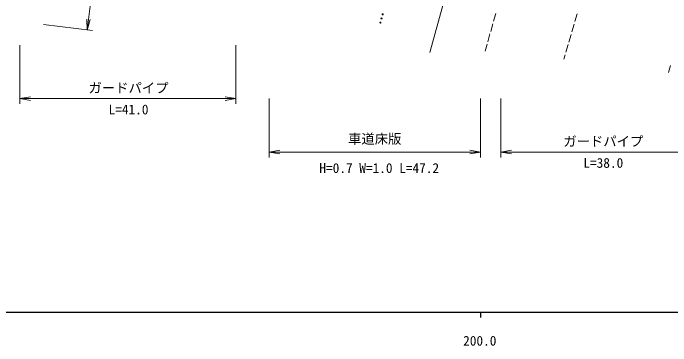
# Model space of a CAD drawing. Units: millimetres, scale not verified. Extents: x 40000 to 680000, y 20000 to 380000.
# Drawn here: x 180374 to 303662, y 198715 to 260998 of the extents above; entities that cross this region are included whole.
import ezdxf
from ezdxf.enums import TextEntityAlignment as Align

# ---------------------------------------------------------------- set-up
doc = ezdxf.new("R2010")
doc.units = ezdxf.units.MM
doc.header["$LTSCALE"] = 1000
for name, color, linetype, lineweight in [('M-STR-HTXT', 7, 'Continuous', 13), ('M-TTL-BAND', 7, 'Continuous', 25), ('M-WORK', 1, 'Continuous', 13)]:
    doc.layers.add(name, color=color, linetype=linetype, lineweight=lineweight)
doc.styles.add('ＭＳ ゴシック', font='')
doc.styles.get('ＭＳ ゴシック').set_extended_font_data('MS Gothic')

# ---------------------------------------------------------------- blocks, each defined once
blk = doc.blocks.new('open_arrow')
at = {"color": 0, "linetype": 'Continuous', "lineweight": -2}
blk.add_lwpolyline([(7.5, 1.25), (0, 0), (7.5, -1.25)], dxfattribs=at)

msp = doc.modelspace()

# ---------------------------------------------------------------- linework, layer by layer
at = {"layer": 'M-STR-HTXT'}
for p, q in [((194247, 257844), (198523, 292810)), ((186057, 258846), (195240, 257723)), ((181639, 255000), (181639, 244000)), ((222120, 255000), (222120, 244000)), ((181639, 245000), (222120, 245000)), ((228352, 245000), (228352, 234000)), ((267966, 245000), (267966, 234000)), ((271790, 245000), (271790, 234000)), ((228352, 235000), (267966, 235000)), ((271790, 235000), (310039, 235000))]:
    msp.add_line(p, q, dxfattribs=at)
at = {"layer": 'M-TTL-BAND'}
for p, q in [((40000, 205000), (579000, 205000)), ((268000, 205000), (268000, 204000))]:
    msp.add_line(p, q, dxfattribs=at)
at = {"layer": 'M-WORK'}
for p, q in [((266288, 281999), (258485, 253614)), ((270833, 260953), (270429, 259508)), ((286125, 260851), (285694, 259415)), ((270294, 259027), (269891, 257582)), ((285551, 258936), (285120, 257499)), ((269756, 257100), (269352, 255656)), ((284977, 257020), (284546, 255583)), ((269218, 255174), (268862, 253902)), ((284403, 255104), (283972, 253667)), ((283829, 253188), (283597, 252413)), ((303198, 249881), (303592, 251222))]:
    msp.add_line(p, q, dxfattribs=at)
for centre in [(249636, 260787), (249219, 259243), (249428, 260015)]:
    msp.add_circle(centre, 100, dxfattribs=at)

# ---------------------------------------------------------------- block references
at = {"layer": 'M-STR-HTXT', "xscale": 267, "yscale": 267}
for p, rotation in [((194247, 257844), 83), ((222120, 245000), 180), ((267966, 235000), 180)]:
    msp.add_blockref('open_arrow', p, dxfattribs=dict(at, rotation=rotation))
for p in [(181639, 245000), (228352, 235000), (271790, 235000)]:
    msp.add_blockref('open_arrow', p, dxfattribs=at)

# ---------------------------------------------------------------- texts
at = {"layer": 'M-STR-HTXT', "style": 'ＭＳ ゴシック'}
for s, p in [('ガードパイプ', (202000, 247000)), ('ガードパイプ', (291000, 237000)), ('H=0.7 W=1.0 L=47.2', (249000, 232000))]:
    msp.add_text(s, height=1833, dxfattribs=at).set_placement(p, align=Align.MIDDLE_CENTER)
for s, p in [('L=41.0', (202000, 241500)), ('車道床版', (248159, 236000)), ('L=38.0', (291000, 231500))]:
    msp.add_text(s, height=1833, dxfattribs=at).set_placement(p, align=Align.BOTTOM_CENTER)
at = {"layer": 'M-TTL-BAND', "style": 'ＭＳ ゴシック'}
msp.add_text('200.0', height=1833, dxfattribs=at).set_placement((267844, 198195), align=Align.BOTTOM_CENTER)

doc.saveas('drawing.dxf')
